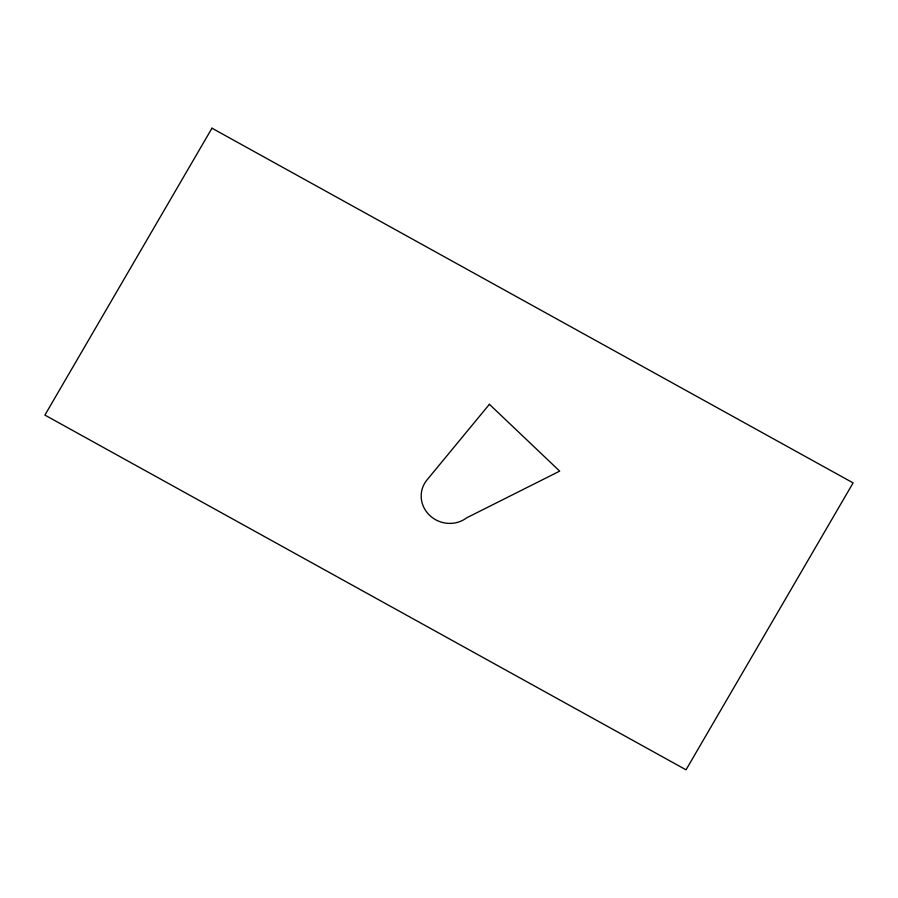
<?xml version="1.0" encoding="UTF-8"?>
<svg xmlns="http://www.w3.org/2000/svg" width="898" height="898" viewBox="0 0 898 898"><rect width="100%" height="100%" fill="white"/><g stroke="black" fill="none" stroke-linecap="round" stroke-linejoin="round"><path stroke-width="1.35" d="M211.973 128.19L44.9 415.089L686.027 769.81L853.1 482.899L211.973 128.19M489.399 404.302L426.64 480.374A27.905 26.401 17.9 0 0 429.839 515.531A27.905 26.401 17.9 0 0 466.646 517.843L559.679 471.124L489.399 404.302"/></g></svg>
